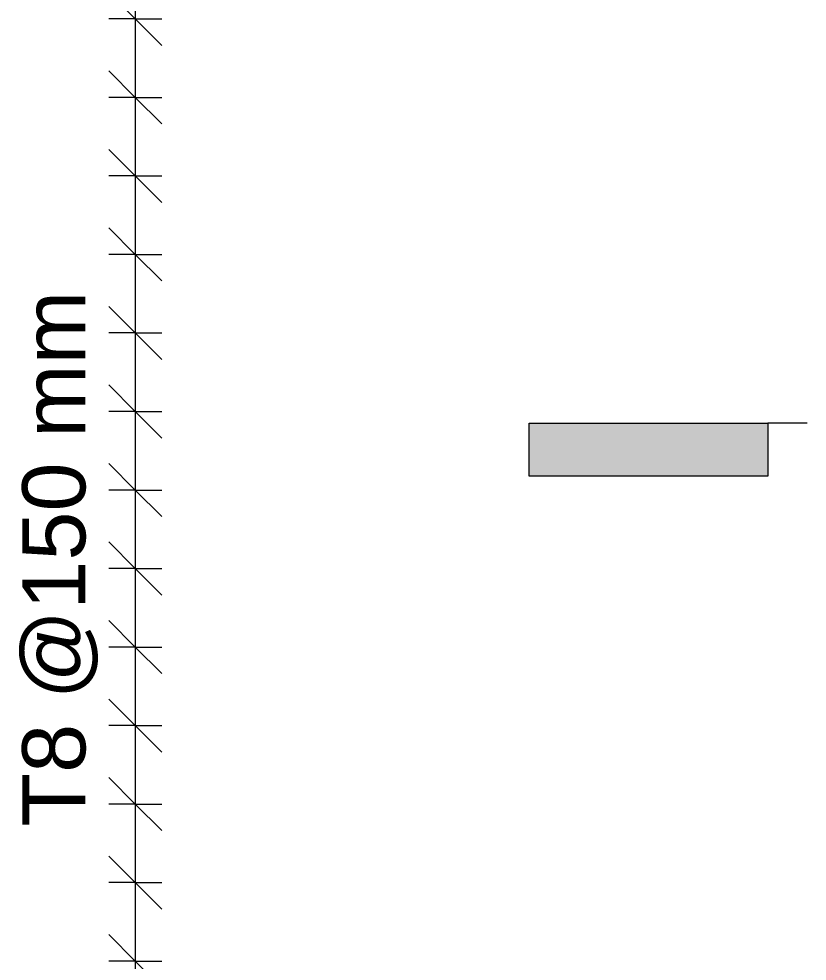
# Model space of a CAD drawing. Header units: millimetres. Extents: x -22025 to -1429, y -2879 to 29261.
# Drawn here: x -21767 to -20281, y 2783 to 4558 of the extents above; entities that cross this region are included whole.
import ezdxf

# ---------------------------------------------------------------- set-up
doc = ezdxf.new("R2010")
doc.units = ezdxf.units.MM
for name, color, linetype, lineweight in [('A-ANNO-DIMS', 211, 'Continuous', 9), ('A-ANNO-DIMS-50', 211, 'Continuous', 9), ('G-ANNO-SYMB', 111, 'Continuous', 9), ('S-RBAR-IDEN', 171, 'Continuous', 9)]:
    doc.layers.add(name, color=color, linetype=linetype, lineweight=lineweight)
doc.styles.add('Arial', font='arial.ttf', dxfattribs={"height": 119.0625})
doc.styles.add('Arial_1', font='arial.ttf', dxfattribs={"height": 100})
doc.dimstyles.new('Arrow_Filled_-_2_5_NI_UI_2', dxfattribs={"dimscale": 304.8, "dimtxt": 130.920493, "dimasz": 0.328084, "dimexe": 0.164042, "dimexo": 0.0625, "dimgap": 0.164042, "dimtad": 1, "dimdec": 4, "dimzin": 0, "dimdsep": 46, "dimtxsty": 'Arial_1', "dimblk1": 'OBLIQUE', "dimblk2": 'OBLIQUE', "dimsah": 1, "dimcen": 0.09, "dimazin": 0, "dimtfac": 1, "dimtdec": 4, "dimtix": 1, "dimtmove": 0, "dimatfit": 3, "dimfxl": 0.164042, "dimfxlon": 1, "dimtvp": 1, "dimtolj": 1, "dimtzin": 0, "dimarcsym": 2})

# ---------------------------------------------------------------- blocks, each defined once
blk = doc.blocks.new('Detail View - M_Section Tail - Filled Horizontal-14034-Elevation Front Copy 1')
at = {"layer": 'G-ANNO-SYMB'}
blk.add_hatch(color=256, dxfattribs=at).paths.add_polyline_path([(-19519.7, -1414.4), (-19419.7, -1414.4), (-19419.7, -1864.4), (-19519.7, -1864.4)])
for p, q in [((-19519.7, -1414.4), (-19519.7, -1864.4)), ((-19419.7, -1414.4), (-19519.7, -1414.4)), ((-19419.7, -1864.4), (-19419.7, -1414.4)), ((-19519.7, -1864.4), (-19419.7, -1864.4))]:
    blk.add_line(p, q, dxfattribs=at)
blk = doc.blocks.new('DIMBLOCK162-Elevation Front Copy 1')
at = {"layer": 'A-ANNO-DIMS-50'}
for p, q in [((-21547.2, 4706.3), (-21597.2, 4756.3)), ((-21547.2, 4706.3), (-21597.2, 4706.3)), ((-21547.2, 4706.3), (-21547.2, 4558.3)), ((-21547.2, 4706.3), (-21497.2, 4656.3)), ((-21547.2, 4706.3), (-21497.2, 4706.3)), ((-21547.2, 4558.3), (-21597.2, 4608.3)), ((-21547.2, 4558.3), (-21597.2, 4558.3)), ((-21547.2, 4558.3), (-21497.2, 4508.3)), ((-21547.2, 4558.3), (-21497.2, 4558.3))]:
    blk.add_line(p, q, dxfattribs=at)
blk = doc.blocks.new('_Oblique')
at = {"color": 0, "linetype": 'ByBlock', "lineweight": -2}
blk.add_line((-0.5, -0.5), (0.5, 0.5), dxfattribs=at)
blk = doc.blocks.new('DIMBLOCK163-Elevation Front Copy 1')
at = {"layer": 'A-ANNO-DIMS-50'}
for p, q in [((-21547.2, 4558.3), (-21597.2, 4608.3)), ((-21547.2, 4558.3), (-21597.2, 4558.3)), ((-21547.2, 4558.3), (-21547.2, 4410.4)), ((-21547.2, 4558.3), (-21497.2, 4508.3)), ((-21547.2, 4558.3), (-21497.2, 4558.3)), ((-21547.2, 4410.4), (-21597.2, 4460.4)), ((-21547.2, 4410.4), (-21597.2, 4410.4)), ((-21547.2, 4410.4), (-21497.2, 4360.4)), ((-21547.2, 4410.4), (-21497.2, 4410.4))]:
    blk.add_line(p, q, dxfattribs=at)
blk = doc.blocks.new('DIMBLOCK164-Elevation Front Copy 1')
at = {"layer": 'A-ANNO-DIMS-50'}
for p, q in [((-21547.2, 4410.4), (-21597.2, 4460.4)), ((-21547.2, 4410.4), (-21597.2, 4410.4)), ((-21547.2, 4410.4), (-21547.2, 4262.4)), ((-21547.2, 4410.4), (-21497.2, 4360.4)), ((-21547.2, 4410.4), (-21497.2, 4410.4)), ((-21547.2, 4262.4), (-21597.2, 4312.4)), ((-21547.2, 4262.4), (-21597.2, 4262.4)), ((-21547.2, 4262.4), (-21497.2, 4212.4)), ((-21547.2, 4262.4), (-21497.2, 4262.4))]:
    blk.add_line(p, q, dxfattribs=at)
blk = doc.blocks.new('DIMBLOCK165-Elevation Front Copy 1')
at = {"layer": 'A-ANNO-DIMS-50'}
for p, q in [((-21547.2, 4262.4), (-21597.2, 4312.4)), ((-21547.2, 4262.4), (-21597.2, 4262.4)), ((-21547.2, 4262.4), (-21547.2, 4114.4)), ((-21547.2, 4262.4), (-21497.2, 4212.4)), ((-21547.2, 4262.4), (-21497.2, 4262.4)), ((-21547.2, 4114.4), (-21597.2, 4164.4)), ((-21547.2, 4114.4), (-21597.2, 4114.4)), ((-21547.2, 4114.4), (-21497.2, 4064.4)), ((-21547.2, 4114.4), (-21497.2, 4114.4))]:
    blk.add_line(p, q, dxfattribs=at)
blk = doc.blocks.new('DIMBLOCK166-Elevation Front Copy 1')
at = {"layer": 'A-ANNO-DIMS-50'}
for p, q in [((-21547.2, 4114.4), (-21597.2, 4164.4)), ((-21547.2, 4114.4), (-21597.2, 4114.4)), ((-21547.2, 4114.4), (-21547.2, 3966.4)), ((-21547.2, 4114.4), (-21497.2, 4064.4)), ((-21547.2, 4114.4), (-21497.2, 4114.4)), ((-21547.2, 3966.4), (-21597.2, 4016.4)), ((-21547.2, 3966.4), (-21597.2, 3966.4)), ((-21547.2, 3966.4), (-21497.2, 3916.4)), ((-21547.2, 3966.4), (-21497.2, 3966.4))]:
    blk.add_line(p, q, dxfattribs=at)
blk = doc.blocks.new('DIMBLOCK167-Elevation Front Copy 1')
at = {"layer": 'A-ANNO-DIMS-50'}
for p, q in [((-21547.2, 3966.4), (-21597.2, 4016.4)), ((-21547.2, 3966.4), (-21597.2, 3966.4)), ((-21547.2, 3966.4), (-21547.2, 3818.4)), ((-21547.2, 3966.4), (-21497.2, 3916.4)), ((-21547.2, 3966.4), (-21497.2, 3966.4)), ((-21547.2, 3818.4), (-21597.2, 3868.4)), ((-21547.2, 3818.4), (-21597.2, 3818.4)), ((-21547.2, 3818.4), (-21497.2, 3768.4)), ((-21547.2, 3818.4), (-21497.2, 3818.4))]:
    blk.add_line(p, q, dxfattribs=at)
blk = doc.blocks.new('DIMBLOCK168-Elevation Front Copy 1')
at = {"layer": 'A-ANNO-DIMS-50'}
for p, q in [((-21547.2, 3818.4), (-21597.2, 3868.4)), ((-21547.2, 3818.4), (-21597.2, 3818.4)), ((-21547.2, 3818.4), (-21547.2, 3670.4)), ((-21547.2, 3818.4), (-21497.2, 3768.4)), ((-21547.2, 3818.4), (-21497.2, 3818.4)), ((-21547.2, 3670.4), (-21597.2, 3720.4)), ((-21547.2, 3670.4), (-21597.2, 3670.4)), ((-21547.2, 3670.4), (-21497.2, 3620.4)), ((-21547.2, 3670.4), (-21497.2, 3670.4))]:
    blk.add_line(p, q, dxfattribs=at)
blk = doc.blocks.new('DIMBLOCK169-Elevation Front Copy 1')
at = {"layer": 'A-ANNO-DIMS-50'}
for p, q in [((-21547.2, 3670.4), (-21597.2, 3720.4)), ((-21547.2, 3670.4), (-21597.2, 3670.4)), ((-21547.2, 3670.4), (-21547.2, 3522.5)), ((-21547.2, 3670.4), (-21497.2, 3620.4)), ((-21547.2, 3670.4), (-21497.2, 3670.4)), ((-21547.2, 3522.5), (-21597.2, 3572.5)), ((-21547.2, 3522.5), (-21597.2, 3522.5)), ((-21547.2, 3522.5), (-21497.2, 3472.5)), ((-21547.2, 3522.5), (-21497.2, 3522.5))]:
    blk.add_line(p, q, dxfattribs=at)
blk = doc.blocks.new('DIMBLOCK170-Elevation Front Copy 1')
at = {"layer": 'A-ANNO-DIMS-50'}
for p, q in [((-21547.2, 3522.5), (-21597.2, 3572.5)), ((-21547.2, 3522.5), (-21597.2, 3522.5)), ((-21547.2, 3522.5), (-21547.2, 3374.5)), ((-21547.2, 3522.5), (-21497.2, 3472.5)), ((-21547.2, 3522.5), (-21497.2, 3522.5)), ((-21547.2, 3374.5), (-21597.2, 3424.5)), ((-21547.2, 3374.5), (-21597.2, 3374.5)), ((-21547.2, 3374.5), (-21497.2, 3324.5)), ((-21547.2, 3374.5), (-21497.2, 3374.5))]:
    blk.add_line(p, q, dxfattribs=at)
blk = doc.blocks.new('DIMBLOCK171-Elevation Front Copy 1')
at = {"layer": 'A-ANNO-DIMS-50'}
for p, q in [((-21547.2, 3374.5), (-21597.2, 3424.5)), ((-21547.2, 3374.5), (-21597.2, 3374.5)), ((-21547.2, 3374.5), (-21547.2, 3226.5)), ((-21547.2, 3374.5), (-21497.2, 3324.5)), ((-21547.2, 3374.5), (-21497.2, 3374.5)), ((-21547.2, 3226.5), (-21597.2, 3276.5)), ((-21547.2, 3226.5), (-21597.2, 3226.5)), ((-21547.2, 3226.5), (-21497.2, 3176.5)), ((-21547.2, 3226.5), (-21497.2, 3226.5))]:
    blk.add_line(p, q, dxfattribs=at)
blk = doc.blocks.new('DIMBLOCK172-Elevation Front Copy 1')
at = {"layer": 'A-ANNO-DIMS-50'}
for p, q in [((-21547.2, 3226.5), (-21597.2, 3276.5)), ((-21547.2, 3226.5), (-21597.2, 3226.5)), ((-21547.2, 3226.5), (-21547.2, 3078.5)), ((-21547.2, 3226.5), (-21497.2, 3176.5)), ((-21547.2, 3226.5), (-21497.2, 3226.5)), ((-21547.2, 3078.5), (-21597.2, 3128.5)), ((-21547.2, 3078.5), (-21597.2, 3078.5)), ((-21547.2, 3078.5), (-21497.2, 3028.5)), ((-21547.2, 3078.5), (-21497.2, 3078.5))]:
    blk.add_line(p, q, dxfattribs=at)
blk = doc.blocks.new('DIMBLOCK173-Elevation Front Copy 1')
at = {"layer": 'A-ANNO-DIMS-50'}
for p, q in [((-21547.2, 3078.5), (-21597.2, 3128.5)), ((-21547.2, 3078.5), (-21597.2, 3078.5)), ((-21547.2, 3078.5), (-21547.2, 2930.5)), ((-21547.2, 3078.5), (-21497.2, 3028.5)), ((-21547.2, 3078.5), (-21497.2, 3078.5)), ((-21547.2, 2930.5), (-21597.2, 2980.5)), ((-21547.2, 2930.5), (-21597.2, 2930.5)), ((-21547.2, 2930.5), (-21497.2, 2880.5)), ((-21547.2, 2930.5), (-21497.2, 2930.5))]:
    blk.add_line(p, q, dxfattribs=at)
blk = doc.blocks.new('DIMBLOCK174-Elevation Front Copy 1')
at = {"layer": 'A-ANNO-DIMS-50'}
for p, q in [((-21547.2, 2930.5), (-21597.2, 2980.5)), ((-21547.2, 2930.5), (-21597.2, 2930.5)), ((-21547.2, 2930.5), (-21547.2, 2782.5)), ((-21547.2, 2930.5), (-21497.2, 2880.5)), ((-21547.2, 2930.5), (-21497.2, 2930.5)), ((-21547.2, 2782.5), (-21597.2, 2832.5)), ((-21547.2, 2782.5), (-21597.2, 2782.5)), ((-21547.2, 2782.5), (-21497.2, 2732.5)), ((-21547.2, 2782.5), (-21497.2, 2782.5))]:
    blk.add_line(p, q, dxfattribs=at)
blk = doc.blocks.new('DIMBLOCK175-Elevation Front Copy 1')
at = {"layer": 'A-ANNO-DIMS-50'}
for p, q in [((-21547.2, 2782.5), (-21597.2, 2832.5)), ((-21547.2, 2782.5), (-21597.2, 2782.5)), ((-21547.2, 2782.5), (-21547.2, 2634.6)), ((-21547.2, 2782.5), (-21497.2, 2732.5)), ((-21547.2, 2782.5), (-21497.2, 2782.5)), ((-21547.2, 2634.6), (-21597.2, 2684.6)), ((-21547.2, 2634.6), (-21597.2, 2634.6)), ((-21547.2, 2634.6), (-21497.2, 2584.6)), ((-21547.2, 2634.6), (-21497.2, 2634.6))]:
    blk.add_line(p, q, dxfattribs=at)
blk = doc.blocks.new('DIMBLOCK203-Elevation Front Copy 1')
at = {"layer": 'A-ANNO-DIMS-50'}
for p, q in [((-21547.2, 7666), (-21597.2, 7716)), ((-21547.2, 7666), (-21597.2, 7666)), ((-21547.2, 7666), (-21547.2, -1361)), ((-21547.2, 7666), (-21547.2, 7518)), ((-21547.2, 7666), (-21497.2, 7616)), ((-21547.2, 7666), (-21497.2, 7666)), ((-21547.2, 7518), (-21597.2, 7568)), ((-21547.2, 7518), (-21597.2, 7518)), ((-21547.2, 7518), (-21547.2, 7370)), ((-21547.2, 7518), (-21497.2, 7468)), ((-21547.2, 7518), (-21497.2, 7518)), ((-21547.2, 7370), (-21597.2, 7420)), ((-21547.2, 7370), (-21597.2, 7370)), ((-21547.2, 7370), (-21547.2, 7222)), ((-21547.2, 7370), (-21497.2, 7320)), ((-21547.2, 7370), (-21497.2, 7370)), ((-21547.2, 7222), (-21597.2, 7272)), ((-21547.2, 7222), (-21597.2, 7222)), ((-21547.2, 7222), (-21547.2, 7074.1)), ((-21547.2, 7222), (-21497.2, 7172)), ((-21547.2, 7222), (-21497.2, 7222)), ((-21547.2, 7074.1), (-21597.2, 7124.1)), ((-21547.2, 7074.1), (-21597.2, 7074.1)), ((-21547.2, 7074.1), (-21547.2, 6926.1)), ((-21547.2, 7074.1), (-21497.2, 7024.1)), ((-21547.2, 7074.1), (-21497.2, 7074.1)), ((-21547.2, 6926.1), (-21597.2, 6976.1)), ((-21547.2, 6926.1), (-21597.2, 6926.1)), ((-21547.2, 6926.1), (-21547.2, 6778.1)), ((-21547.2, 6926.1), (-21497.2, 6876.1)), ((-21547.2, 6926.1), (-21497.2, 6926.1)), ((-21547.2, 6778.1), (-21597.2, 6828.1)), ((-21547.2, 6778.1), (-21597.2, 6778.1)), ((-21547.2, 6778.1), (-21547.2, 6630.1)), ((-21547.2, 6778.1), (-21497.2, 6728.1)), ((-21547.2, 6778.1), (-21497.2, 6778.1)), ((-21547.2, 6630.1), (-21597.2, 6680.1)), ((-21547.2, 6630.1), (-21597.2, 6630.1)), ((-21547.2, 6630.1), (-21547.2, 6482.1)), ((-21547.2, 6630.1), (-21497.2, 6580.1)), ((-21547.2, 6630.1), (-21497.2, 6630.1)), ((-21547.2, 6482.1), (-21597.2, 6532.1)), ((-21547.2, 6482.1), (-21597.2, 6482.1)), ((-21547.2, 6482.1), (-21547.2, 6334.1)), ((-21547.2, 6482.1), (-21497.2, 6432.1)), ((-21547.2, 6482.1), (-21497.2, 6482.1)), ((-21547.2, 6334.1), (-21597.2, 6384.1)), ((-21547.2, 6334.1), (-21597.2, 6334.1)), ((-21547.2, 6334.1), (-21547.2, 6186.2)), ((-21547.2, 6334.1), (-21497.2, 6284.1)), ((-21547.2, 6334.1), (-21497.2, 6334.1)), ((-21547.2, 6186.2), (-21597.2, 6236.2)), ((-21547.2, 6186.2), (-21597.2, 6186.2)), ((-21547.2, 6186.2), (-21547.2, 6038.2)), ((-21547.2, 6186.2), (-21497.2, 6136.2)), ((-21547.2, 6186.2), (-21497.2, 6186.2)), ((-21547.2, 6038.2), (-21597.2, 6088.2)), ((-21547.2, 6038.2), (-21597.2, 6038.2)), ((-21547.2, 6038.2), (-21547.2, 5890.2)), ((-21547.2, 6038.2), (-21497.2, 5988.2)), ((-21547.2, 6038.2), (-21497.2, 6038.2)), ((-21547.2, 5890.2), (-21597.2, 5940.2)), ((-21547.2, 5890.2), (-21597.2, 5890.2)), ((-21547.2, 5890.2), (-21547.2, 5742.2)), ((-21547.2, 5890.2), (-21497.2, 5840.2)), ((-21547.2, 5890.2), (-21497.2, 5890.2)), ((-21547.2, 5742.2), (-21597.2, 5792.2)), ((-21547.2, 5742.2), (-21597.2, 5742.2)), ((-21547.2, 5742.2), (-21547.2, 5594.2)), ((-21547.2, 5742.2), (-21497.2, 5692.2)), ((-21547.2, 5742.2), (-21497.2, 5742.2)), ((-21547.2, 5594.2), (-21597.2, 5644.2)), ((-21547.2, 5594.2), (-21597.2, 5594.2)), ((-21547.2, 5594.2), (-21547.2, 5446.2)), ((-21547.2, 5594.2), (-21497.2, 5544.2)), ((-21547.2, 5594.2), (-21497.2, 5594.2)), ((-21547.2, 5446.2), (-21597.2, 5496.2)), ((-21547.2, 5446.2), (-21597.2, 5446.2)), ((-21547.2, 5446.2), (-21547.2, 5298.3)), ((-21547.2, 5446.2), (-21497.2, 5396.2)), ((-21547.2, 5446.2), (-21497.2, 5446.2)), ((-21547.2, 5298.3), (-21597.2, 5348.3)), ((-21547.2, 5298.3), (-21597.2, 5298.3)), ((-21547.2, 5298.3), (-21547.2, 5150.3)), ((-21547.2, 5298.3), (-21497.2, 5248.3)), ((-21547.2, 5298.3), (-21497.2, 5298.3)), ((-21547.2, 5150.3), (-21597.2, 5200.3)), ((-21547.2, 5150.3), (-21597.2, 5150.3)), ((-21547.2, 5150.3), (-21547.2, 5002.3)), ((-21547.2, 5150.3), (-21497.2, 5100.3)), ((-21547.2, 5150.3), (-21497.2, 5150.3)), ((-21547.2, 5002.3), (-21597.2, 5052.3)), ((-21547.2, 5002.3), (-21597.2, 5002.3)), ((-21547.2, 5002.3), (-21547.2, 4854.3)), ((-21547.2, 5002.3), (-21497.2, 4952.3)), ((-21547.2, 5002.3), (-21497.2, 5002.3)), ((-21547.2, 4854.3), (-21597.2, 4904.3)), ((-21547.2, 4854.3), (-21597.2, 4854.3)), ((-21547.2, 4854.3), (-21547.2, 4706.3)), ((-21547.2, 4854.3), (-21497.2, 4804.3)), ((-21547.2, 4854.3), (-21497.2, 4854.3)), ((-21547.2, 4706.3), (-21597.2, 4756.3)), ((-21547.2, 4706.3), (-21597.2, 4706.3)), ((-21547.2, 4706.3), (-21547.2, 4558.3)), ((-21547.2, 4706.3), (-21497.2, 4656.3)), ((-21547.2, 4706.3), (-21497.2, 4706.3)), ((-21547.2, 4558.3), (-21597.2, 4608.3)), ((-21547.2, 4558.3), (-21597.2, 4558.3)), ((-21547.2, 4558.3), (-21547.2, 4410.4)), ((-21547.2, 4558.3), (-21497.2, 4508.3)), ((-21547.2, 4558.3), (-21497.2, 4558.3)), ((-21547.2, 4410.4), (-21597.2, 4460.4)), ((-21547.2, 4410.4), (-21597.2, 4410.4)), ((-21547.2, 4410.4), (-21547.2, 4262.4)), ((-21547.2, 4410.4), (-21497.2, 4360.4)), ((-21547.2, 4410.4), (-21497.2, 4410.4)), ((-21547.2, 4262.4), (-21597.2, 4312.4)), ((-21547.2, 4262.4), (-21597.2, 4262.4)), ((-21547.2, 4262.4), (-21547.2, 4114.4)), ((-21547.2, 4262.4), (-21497.2, 4212.4)), ((-21547.2, 4262.4), (-21497.2, 4262.4)), ((-21547.2, 4114.4), (-21597.2, 4164.4)), ((-21547.2, 4114.4), (-21597.2, 4114.4)), ((-21547.2, 4114.4), (-21547.2, 3966.4)), ((-21547.2, 4114.4), (-21497.2, 4064.4)), ((-21547.2, 4114.4), (-21497.2, 4114.4)), ((-21547.2, 3966.4), (-21597.2, 4016.4)), ((-21547.2, 3966.4), (-21597.2, 3966.4)), ((-21547.2, 3966.4), (-21547.2, 3818.4)), ((-21547.2, 3966.4), (-21497.2, 3916.4)), ((-21547.2, 3966.4), (-21497.2, 3966.4)), ((-21547.2, 3818.4), (-21597.2, 3868.4)), ((-21547.2, 3818.4), (-21597.2, 3818.4)), ((-21547.2, 3818.4), (-21547.2, 3670.4)), ((-21547.2, 3818.4), (-21497.2, 3768.4)), ((-21547.2, 3818.4), (-21497.2, 3818.4)), ((-21547.2, 3670.4), (-21597.2, 3720.4)), ((-21547.2, 3670.4), (-21597.2, 3670.4)), ((-21547.2, 3670.4), (-21547.2, 3522.5)), ((-21547.2, 3670.4), (-21497.2, 3620.4)), ((-21547.2, 3670.4), (-21497.2, 3670.4)), ((-21547.2, 3522.5), (-21597.2, 3572.5)), ((-21547.2, 3522.5), (-21597.2, 3522.5)), ((-21547.2, 3522.5), (-21547.2, 3374.5)), ((-21547.2, 3522.5), (-21497.2, 3472.5)), ((-21547.2, 3522.5), (-21497.2, 3522.5)), ((-21547.2, 3374.5), (-21597.2, 3424.5)), ((-21547.2, 3374.5), (-21597.2, 3374.5)), ((-21547.2, 3374.5), (-21547.2, 3226.5)), ((-21547.2, 3374.5), (-21497.2, 3324.5)), ((-21547.2, 3374.5), (-21497.2, 3374.5)), ((-21547.2, 3226.5), (-21597.2, 3276.5)), ((-21547.2, 3226.5), (-21597.2, 3226.5)), ((-21547.2, 3226.5), (-21547.2, 3078.5)), ((-21547.2, 3226.5), (-21497.2, 3176.5)), ((-21547.2, 3226.5), (-21497.2, 3226.5)), ((-21547.2, 3078.5), (-21597.2, 3128.5)), ((-21547.2, 3078.5), (-21597.2, 3078.5)), ((-21547.2, 3078.5), (-21547.2, 2930.5)), ((-21547.2, 3078.5), (-21497.2, 3028.5)), ((-21547.2, 3078.5), (-21497.2, 3078.5)), ((-21547.2, 2930.5), (-21597.2, 2980.5)), ((-21547.2, 2930.5), (-21597.2, 2930.5)), ((-21547.2, 2930.5), (-21547.2, 2782.5)), ((-21547.2, 2930.5), (-21497.2, 2880.5)), ((-21547.2, 2930.5), (-21497.2, 2930.5)), ((-21547.2, 2782.5), (-21597.2, 2832.5)), ((-21547.2, 2782.5), (-21597.2, 2782.5)), ((-21547.2, 2782.5), (-21547.2, 2634.6)), ((-21547.2, 2782.5), (-21497.2, 2732.5)), ((-21547.2, 2782.5), (-21497.2, 2782.5)), ((-21547.2, 2634.6), (-21597.2, 2684.6)), ((-21547.2, 2634.6), (-21597.2, 2634.6)), ((-21547.2, 2634.6), (-21547.2, 2486.6)), ((-21547.2, 2634.6), (-21497.2, 2584.6)), ((-21547.2, 2634.6), (-21497.2, 2634.6)), ((-21547.2, 2486.6), (-21597.2, 2536.6)), ((-21547.2, 2486.6), (-21597.2, 2486.6)), ((-21547.2, 2486.6), (-21547.2, 2338.6)), ((-21547.2, 2486.6), (-21497.2, 2436.6)), ((-21547.2, 2486.6), (-21497.2, 2486.6)), ((-21547.2, 2338.6), (-21597.2, 2388.6)), ((-21547.2, 2338.6), (-21597.2, 2338.6)), ((-21547.2, 2338.6), (-21547.2, 2190.6)), ((-21547.2, 2338.6), (-21497.2, 2288.6)), ((-21547.2, 2338.6), (-21497.2, 2338.6)), ((-21547.2, 2190.6), (-21597.2, 2240.6)), ((-21547.2, 2190.6), (-21597.2, 2190.6)), ((-21547.2, 2190.6), (-21547.2, 2042.6)), ((-21547.2, 2190.6), (-21497.2, 2140.6)), ((-21547.2, 2190.6), (-21497.2, 2190.6)), ((-21547.2, 2042.6), (-21597.2, 2092.6)), ((-21547.2, 2042.6), (-21597.2, 2042.6)), ((-21547.2, 2042.6), (-21547.2, 1894.6)), ((-21547.2, 2042.6), (-21497.2, 1992.6)), ((-21547.2, 2042.6), (-21497.2, 2042.6)), ((-21547.2, 1894.6), (-21597.2, 1944.6)), ((-21547.2, 1894.6), (-21597.2, 1894.6)), ((-21547.2, 1894.6), (-21547.2, 1746.7)), ((-21547.2, 1894.6), (-21497.2, 1844.6)), ((-21547.2, 1894.6), (-21497.2, 1894.6)), ((-21547.2, 1746.7), (-21597.2, 1796.7)), ((-21547.2, 1746.7), (-21597.2, 1746.7)), ((-21547.2, 1746.7), (-21547.2, 1598.7)), ((-21547.2, 1746.7), (-21497.2, 1696.7)), ((-21547.2, 1746.7), (-21497.2, 1746.7)), ((-21547.2, 1598.7), (-21597.2, 1648.7)), ((-21547.2, 1598.7), (-21597.2, 1598.7)), ((-21547.2, 1598.7), (-21547.2, 1450.7)), ((-21547.2, 1598.7), (-21497.2, 1548.7)), ((-21547.2, 1598.7), (-21497.2, 1598.7)), ((-21547.2, 1450.7), (-21597.2, 1500.7)), ((-21547.2, 1450.7), (-21597.2, 1450.7)), ((-21547.2, 1450.7), (-21547.2, 1302.7)), ((-21547.2, 1450.7), (-21497.2, 1400.7)), ((-21547.2, 1450.7), (-21497.2, 1450.7)), ((-21547.2, 1302.7), (-21597.2, 1352.7)), ((-21547.2, 1302.7), (-21597.2, 1302.7)), ((-21547.2, 1302.7), (-21547.2, 1154.7)), ((-21547.2, 1302.7), (-21497.2, 1252.7)), ((-21547.2, 1302.7), (-21497.2, 1302.7)), ((-21547.2, 1154.7), (-21597.2, 1204.7)), ((-21547.2, 1154.7), (-21597.2, 1154.7)), ((-21547.2, 1154.7), (-21547.2, 1006.7)), ((-21547.2, 1154.7), (-21497.2, 1104.7)), ((-21547.2, 1154.7), (-21497.2, 1154.7)), ((-21547.2, 1006.7), (-21597.2, 1056.7)), ((-21547.2, 1006.7), (-21597.2, 1006.7)), ((-21547.2, 1006.7), (-21547.2, 858.8)), ((-21547.2, 1006.7), (-21497.2, 956.7)), ((-21547.2, 1006.7), (-21497.2, 1006.7)), ((-21547.2, 858.8), (-21597.2, 908.8)), ((-21547.2, 858.8), (-21597.2, 858.8)), ((-21547.2, 858.8), (-21547.2, 710.8)), ((-21547.2, 858.8), (-21497.2, 808.8)), ((-21547.2, 858.8), (-21497.2, 858.8)), ((-21547.2, 710.8), (-21597.2, 760.8)), ((-21547.2, 710.8), (-21597.2, 710.8)), ((-21547.2, 710.8), (-21547.2, 562.8)), ((-21547.2, 710.8), (-21497.2, 660.8)), ((-21547.2, 710.8), (-21497.2, 710.8)), ((-21547.2, 562.8), (-21597.2, 612.8)), ((-21547.2, 562.8), (-21597.2, 562.8)), ((-21547.2, 562.8), (-21547.2, 414.8)), ((-21547.2, 562.8), (-21497.2, 512.8)), ((-21547.2, 562.8), (-21497.2, 562.8)), ((-21547.2, 414.8), (-21597.2, 464.8)), ((-21547.2, 414.8), (-21597.2, 414.8)), ((-21547.2, 414.8), (-21547.2, 266.8)), ((-21547.2, 414.8), (-21497.2, 364.8)), ((-21547.2, 414.8), (-21497.2, 414.8)), ((-21547.2, 266.8), (-21597.2, 316.8)), ((-21547.2, 266.8), (-21597.2, 266.8)), ((-21547.2, 266.8), (-21547.2, 118.8)), ((-21547.2, 266.8), (-21497.2, 216.8)), ((-21547.2, 266.8), (-21497.2, 266.8)), ((-21547.2, 118.8), (-21597.2, 168.8)), ((-21547.2, 118.8), (-21597.2, 118.8)), ((-21547.2, 118.8), (-21547.2, -29.1)), ((-21547.2, 118.8), (-21497.2, 68.8)), ((-21547.2, 118.8), (-21497.2, 118.8)), ((-21547.2, -29.1), (-21597.2, 20.9)), ((-21547.2, -29.1), (-21597.2, -29.1)), ((-21547.2, -29.1), (-21547.2, -177.1)), ((-21547.2, -29.1), (-21497.2, -79.1)), ((-21547.2, -29.1), (-21497.2, -29.1)), ((-21547.2, -177.1), (-21597.2, -127.1)), ((-21547.2, -177.1), (-21597.2, -177.1)), ((-21547.2, -177.1), (-21547.2, -325.1)), ((-21547.2, -177.1), (-21497.2, -227.1)), ((-21547.2, -177.1), (-21497.2, -177.1)), ((-21547.2, -325.1), (-21597.2, -275.1)), ((-21547.2, -325.1), (-21597.2, -325.1)), ((-21547.2, -325.1), (-21547.2, -473.1)), ((-21547.2, -325.1), (-21497.2, -375.1)), ((-21547.2, -325.1), (-21497.2, -325.1)), ((-21547.2, -473.1), (-21597.2, -423.1)), ((-21547.2, -473.1), (-21597.2, -473.1)), ((-21547.2, -473.1), (-21547.2, -621.1)), ((-21547.2, -473.1), (-21497.2, -523.1)), ((-21547.2, -473.1), (-21497.2, -473.1)), ((-21547.2, -621.1), (-21597.2, -571.1)), ((-21547.2, -621.1), (-21597.2, -621.1)), ((-21547.2, -621.1), (-21547.2, -769.1)), ((-21547.2, -621.1), (-21497.2, -671.1)), ((-21547.2, -621.1), (-21497.2, -621.1)), ((-21547.2, -769.1), (-21597.2, -719.1)), ((-21547.2, -769.1), (-21597.2, -769.1)), ((-21547.2, -769.1), (-21547.2, -917)), ((-21547.2, -769.1), (-21497.2, -819.1)), ((-21547.2, -769.1), (-21497.2, -769.1)), ((-21547.2, -917), (-21597.2, -867)), ((-21547.2, -917), (-21597.2, -917)), ((-21547.2, -917), (-21547.2, -1065)), ((-21547.2, -917), (-21497.2, -967)), ((-21547.2, -917), (-21497.2, -917)), ((-21547.2, -1065), (-21597.2, -1015)), ((-21547.2, -1065), (-21597.2, -1065)), ((-21547.2, -1065), (-21547.2, -1213)), ((-21547.2, -1065), (-21497.2, -1115)), ((-21547.2, -1065), (-21497.2, -1065)), ((-21547.2, -1213), (-21597.2, -1163)), ((-21547.2, -1213), (-21597.2, -1213)), ((-21547.2, -1213), (-21547.2, -1361)), ((-21547.2, -1213), (-21497.2, -1263)), ((-21547.2, -1213), (-21497.2, -1213)), ((-21547.2, -1361), (-21597.2, -1311)), ((-21547.2, -1361), (-21597.2, -1361)), ((-21547.2, -1361), (-21497.2, -1411)), ((-21547.2, -1361), (-21497.2, -1361))]:
    blk.add_line(p, q, dxfattribs=at)
blk = doc.blocks.new('_None')

msp = doc.modelspace()

# ---------------------------------------------------------------- linework, layer by layer
at = {"layer": 'G-ANNO-SYMB'}
msp.add_line((-20280.52046, 3796.596), (-20354.49632, 3796.596), dxfattribs=at)

# ---------------------------------------------------------------- block references
at = {"layer": 'G-ANNO-SYMB', "extrusion": (0, 0, -1), "rotation": 90.00000000000077}
msp.add_blockref('Detail View - M_Section Tail - Filled Horizontal-14034-Elevation Front Copy 1', (18940.10755, 23216.2695), dxfattribs=at)

# ---------------------------------------------------------------- dimensions: what is measured, and where the dimension line sits
at = {"layer": 'A-ANNO-DIMS'}
for base, p1, p2, text, override, picture, middle in [((-21547.18283, -1361), (-21497.18283, 7666), (-21497.18283, -1361), '9027', {"dimpost": '<>', "dimblk1": 'None', "dimblk2": 'None', "dimsah": 1, "dimfxl": 9027}, 'DIMBLOCK203-Elevation Front Copy 1', (-21648.24012, 3152.5)), ((-21547.18283, 4558.34426), (-21497.18283, 4706.32787), (-21497.18283, 4558.34426), ' ', {"dimpost": '<>', "dimfxl": 147.983607}, 'DIMBLOCK162-Elevation Front Copy 1', (-21547.18283, 4632.33607)), ((-21547.18283, 4410.36066), (-21497.18283, 4558.34426), (-21497.18283, 4410.36066), ' ', {"dimpost": '<>', "dimfxl": 147.983607}, 'DIMBLOCK163-Elevation Front Copy 1', (-21547.18283, 4484.35246)), ((-21547.18283, 4262.37705), (-21497.18283, 4410.36066), (-21497.18283, 4262.37705), ' ', {"dimpost": '<>', "dimfxl": 147.983607}, 'DIMBLOCK164-Elevation Front Copy 1', (-21547.18283, 4336.36885)), ((-21547.18283, 4114.39344), (-21497.18283, 4262.37705), (-21497.18283, 4114.39344), ' ', {"dimpost": '<>', "dimfxl": 147.983607}, 'DIMBLOCK165-Elevation Front Copy 1', (-21547.18283, 4188.38525)), ((-21547.18283, 3966.40984), (-21497.18283, 4114.39344), (-21497.18283, 3966.40984), ' ', {"dimpost": '<>', "dimfxl": 147.983607}, 'DIMBLOCK166-Elevation Front Copy 1', (-21547.18283, 4040.40164)), ((-21547.18283, 3818.42623), (-21497.18283, 3966.40984), (-21497.18283, 3818.42623), ' ', {"dimpost": '<>', "dimfxl": 147.983607}, 'DIMBLOCK167-Elevation Front Copy 1', (-21547.18283, 3892.41803)), ((-21547.18283, 3670.44262), (-21497.18283, 3818.42623), (-21497.18283, 3670.44262), ' ', {"dimpost": '<>', "dimfxl": 147.983607}, 'DIMBLOCK168-Elevation Front Copy 1', (-21547.18283, 3744.43443)), ((-21547.18283, 3522.45902), (-21497.18283, 3670.44262), (-21497.18283, 3522.45902), ' ', {"dimpost": '<>', "dimfxl": 147.983607}, 'DIMBLOCK169-Elevation Front Copy 1', (-21547.18283, 3596.45082)), ((-21547.18283, 3374.47541), (-21497.18283, 3522.45902), (-21497.18283, 3374.47541), ' ', {"dimpost": '<>', "dimfxl": 147.983607}, 'DIMBLOCK170-Elevation Front Copy 1', (-21547.18283, 3448.46721)), ((-21547.18283, 3226.4918), (-21497.18283, 3374.47541), (-21497.18283, 3226.4918), ' ', {"dimpost": '<>', "dimfxl": 147.983607}, 'DIMBLOCK171-Elevation Front Copy 1', (-21547.18283, 3300.48361)), ((-21547.18283, 3078.5082), (-21497.18283, 3226.4918), (-21497.18283, 3078.5082), ' ', {"dimpost": '<>', "dimfxl": 147.983607}, 'DIMBLOCK172-Elevation Front Copy 1', (-21547.18283, 3152.5)), ((-21547.18283, 2930.52459), (-21497.18283, 3078.5082), (-21497.18283, 2930.52459), ' ', {"dimpost": '<>', "dimfxl": 147.983607}, 'DIMBLOCK173-Elevation Front Copy 1', (-21547.18283, 3004.51639)), ((-21547.18283, 2782.54098), (-21497.18283, 2930.52459), (-21497.18283, 2782.54098), ' ', {"dimpost": '<>', "dimfxl": 147.983607}, 'DIMBLOCK174-Elevation Front Copy 1', (-21547.18283, 2856.53279)), ((-21547.18283, 2634.55738), (-21497.18283, 2782.54098), (-21497.18283, 2634.55738), ' ', {"dimpost": '<>', "dimfxl": 147.983607}, 'DIMBLOCK175-Elevation Front Copy 1', (-21547.18283, 2708.54918))]:
    dim = msp.add_linear_dim(base=base, p1=p1, p2=p2, angle=90, text=text, dimstyle='Arrow_Filled_-_2_5_NI_UI_2', override=override, dxfattribs=at)
    dim.commit()
    dim.dimension.update_dxf_attribs({"geometry": picture, "text_midpoint": middle})

# ---------------------------------------------------------------- next in the draw order: texts
at = {"layer": 'S-RBAR-IDEN', "insert": (-21760.40647, 3035.79546), "char_height": 119.0625, "width": 1238.6071875, "attachment_point": 1, "rotation": 90, "style": 'Arial', "bg_fill": 3, "box_fill_scale": 0, "bg_fill_color": 256, "bg_fill_true_color": 3254780160, "bg_fill_transparency": 256}
msp.add_mtext('T8 @150 mm', dxfattribs=at)

doc.saveas('drawing.dxf')
